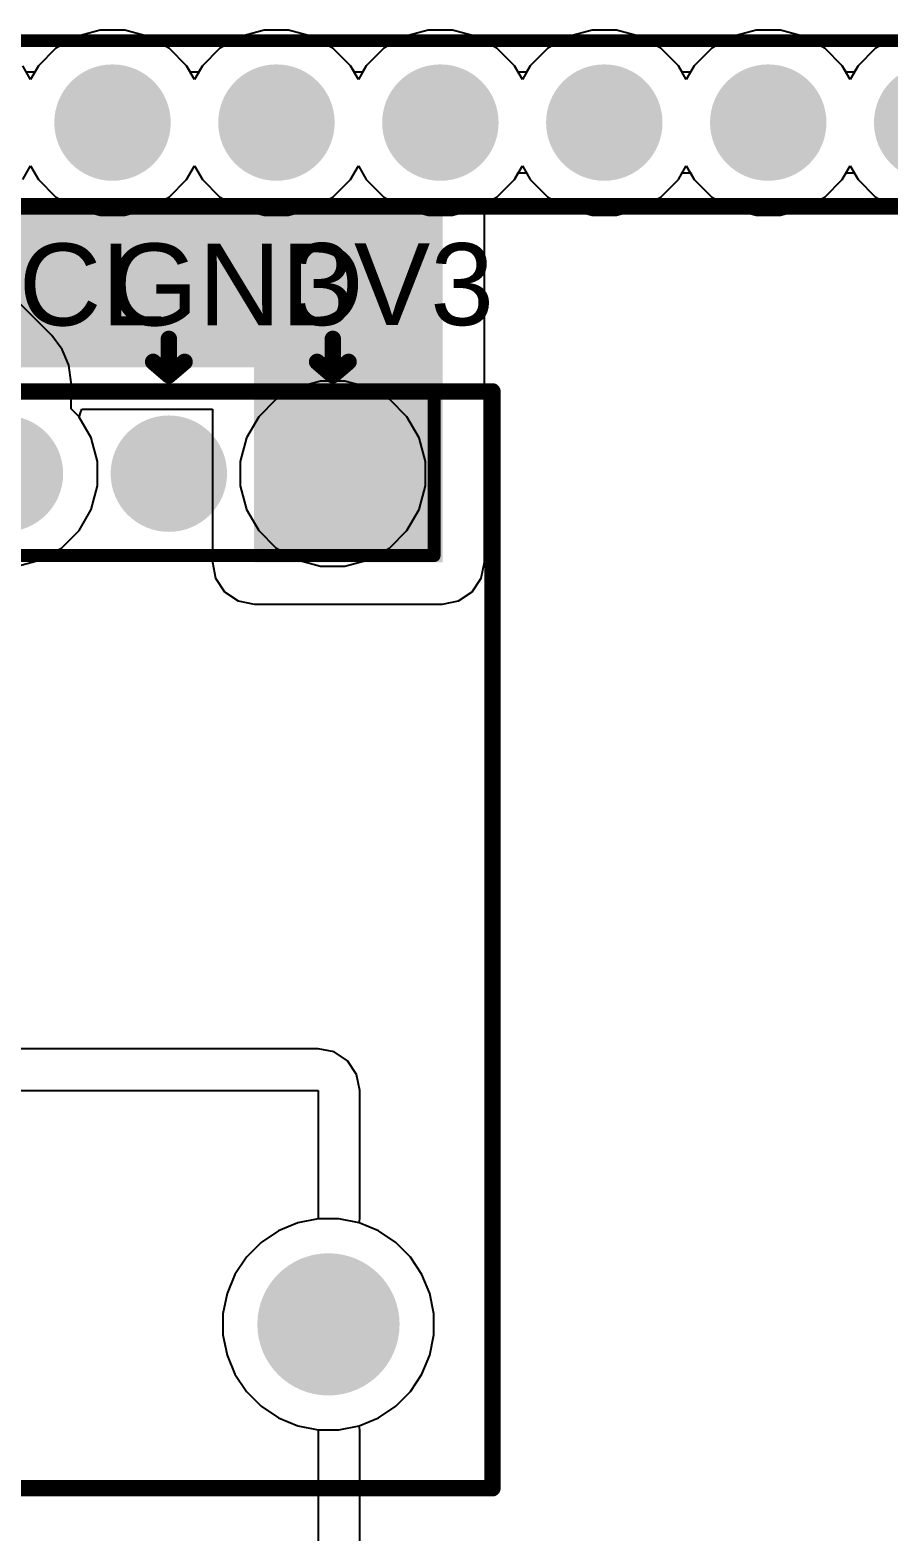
# Model space of a CAD drawing. Header units: millimetres. Extents: x 0 to 97, y 0 to 137.
# Drawn here: x 49.06 to 62.36, y 57.16 to 80.44 of the extents above; entities that cross this region are included whole.
import ezdxf

# ---------------------------------------------------------------- set-up
doc = ezdxf.new("R2010")
doc.units = ezdxf.units.MM
for name, color, linetype in [('BottomLayer', 5, 'Continuous'), ('BottomSolder', 6, 'Continuous'), ('MultiLayer', 9, 'Continuous'), ('PadHoleLayer', 156, 'Continuous'), ('TopLayer', 1, 'Continuous'), ('TopOverlay', 2, 'Continuous'), ('TopSolder', 216, 'Continuous')]:
    doc.layers.add(name, color=color, linetype=linetype)
doc.styles.add('Arial', font='', dxfattribs={"height": 0.2})
doc.styles.get('Arial').set_extended_font_data('Arial')

# ---------------------------------------------------------------- blocks, each defined once
blk = doc.blocks.new('HDR1X10_F______6')
at = {"layer": 'BottomLayer'}
blk.add_hatch(color=5, dxfattribs=at).paths.add_polyline_path([(-12.23, 0.8), (-10.63, 0.8), (-10.63, -0.8), (-12.23, -0.8)])
h = blk.add_hatch(color=5, dxfattribs=at)
edge = h.paths.add_edge_path()
edge.add_arc((-8.89, 0), 0.8, 0, 360)
h = blk.add_hatch(color=5, dxfattribs=at)
edge = h.paths.add_edge_path()
edge.add_arc((-6.35, 0), 0.8, 0, 360)
h = blk.add_hatch(color=5, dxfattribs=at)
edge = h.paths.add_edge_path()
edge.add_arc((-3.81, 0), 0.8, 0, 360)
h = blk.add_hatch(color=5, dxfattribs=at)
edge = h.paths.add_edge_path()
edge.add_arc((-1.27, 0), 0.8, 0, 360)
h = blk.add_hatch(color=5, dxfattribs=at)
edge = h.paths.add_edge_path()
edge.add_arc((1.27, 0), 0.8, 0, 360)
h = blk.add_hatch(color=5, dxfattribs=at)
edge = h.paths.add_edge_path()
edge.add_arc((3.81, 0), 0.8, 0, 360)
h = blk.add_hatch(color=5, dxfattribs=at)
edge = h.paths.add_edge_path()
edge.add_arc((6.35, 0), 0.8, 0, 360)
h = blk.add_hatch(color=5, dxfattribs=at)
edge = h.paths.add_edge_path()
edge.add_arc((8.89, 0), 0.8, 0, 360)
h = blk.add_hatch(color=5, dxfattribs=at)
edge = h.paths.add_edge_path()
edge.add_arc((11.43, 0), 0.8, 0, 360)
at = {"layer": 'BottomSolder'}
blk.add_hatch(color=6, dxfattribs=at).paths.add_polyline_path([(-12.332, 0.902), (-10.528, 0.902), (-10.528, -0.902), (-12.332, -0.902)])
h = blk.add_hatch(color=6, dxfattribs=at)
edge = h.paths.add_edge_path()
edge.add_arc((-8.89, 0), 0.902, 0, 360)
h = blk.add_hatch(color=6, dxfattribs=at)
edge = h.paths.add_edge_path()
edge.add_arc((-6.35, 0), 0.902, 0, 360)
h = blk.add_hatch(color=6, dxfattribs=at)
edge = h.paths.add_edge_path()
edge.add_arc((-3.81, 0), 0.902, 0, 360)
h = blk.add_hatch(color=6, dxfattribs=at)
edge = h.paths.add_edge_path()
edge.add_arc((-1.27, 0), 0.902, 0, 360)
h = blk.add_hatch(color=6, dxfattribs=at)
edge = h.paths.add_edge_path()
edge.add_arc((1.27, 0), 0.902, 0, 360)
h = blk.add_hatch(color=6, dxfattribs=at)
edge = h.paths.add_edge_path()
edge.add_arc((3.81, 0), 0.902, 0, 360)
h = blk.add_hatch(color=6, dxfattribs=at)
edge = h.paths.add_edge_path()
edge.add_arc((6.35, 0), 0.902, 0, 360)
h = blk.add_hatch(color=6, dxfattribs=at)
edge = h.paths.add_edge_path()
edge.add_arc((8.89, 0), 0.902, 0, 360)
h = blk.add_hatch(color=6, dxfattribs=at)
edge = h.paths.add_edge_path()
edge.add_arc((11.43, 0), 0.902, 0, 360)
at = {"layer": 'MultiLayer'}
blk.add_hatch(color=9, dxfattribs=at).paths.add_polyline_path([(-12.23, 0.8), (-10.63, 0.8), (-10.63, -0.8), (-12.23, -0.8)])
h = blk.add_hatch(color=9, dxfattribs=at)
edge = h.paths.add_edge_path()
edge.add_arc((-8.89, 0), 0.8, 0, 360)
h = blk.add_hatch(color=9, dxfattribs=at)
edge = h.paths.add_edge_path()
edge.add_arc((-6.35, 0), 0.8, 0, 360)
h = blk.add_hatch(color=9, dxfattribs=at)
edge = h.paths.add_edge_path()
edge.add_arc((-3.81, 0), 0.8, 0, 360)
h = blk.add_hatch(color=9, dxfattribs=at)
edge = h.paths.add_edge_path()
edge.add_arc((-1.27, 0), 0.8, 0, 360)
h = blk.add_hatch(color=9, dxfattribs=at)
edge = h.paths.add_edge_path()
edge.add_arc((1.27, 0), 0.8, 0, 360)
h = blk.add_hatch(color=9, dxfattribs=at)
edge = h.paths.add_edge_path()
edge.add_arc((3.81, 0), 0.8, 0, 360)
h = blk.add_hatch(color=9, dxfattribs=at)
edge = h.paths.add_edge_path()
edge.add_arc((6.35, 0), 0.8, 0, 360)
h = blk.add_hatch(color=9, dxfattribs=at)
edge = h.paths.add_edge_path()
edge.add_arc((8.89, 0), 0.8, 0, 360)
h = blk.add_hatch(color=9, dxfattribs=at)
edge = h.paths.add_edge_path()
edge.add_arc((11.43, 0), 0.8, 0, 360)
at = {"layer": 'PadHoleLayer'}
h = blk.add_hatch(color=156, dxfattribs=at)
edge = h.paths.add_edge_path()
edge.add_arc((-11.43, 0), 0.475, 0, 360)
h = blk.add_hatch(color=156, dxfattribs=at)
edge = h.paths.add_edge_path()
edge.add_arc((-8.89, 0), 0.475, 0, 360)
h = blk.add_hatch(color=156, dxfattribs=at)
edge = h.paths.add_edge_path()
edge.add_arc((-6.35, 0), 0.475, 0, 360)
h = blk.add_hatch(color=156, dxfattribs=at)
edge = h.paths.add_edge_path()
edge.add_arc((-3.81, 0), 0.475, 0, 360)
h = blk.add_hatch(color=156, dxfattribs=at)
edge = h.paths.add_edge_path()
edge.add_arc((-1.27, 0), 0.475, 0, 360)
h = blk.add_hatch(color=156, dxfattribs=at)
edge = h.paths.add_edge_path()
edge.add_arc((1.27, 0), 0.475, 0, 360)
h = blk.add_hatch(color=156, dxfattribs=at)
edge = h.paths.add_edge_path()
edge.add_arc((3.81, 0), 0.475, 0, 360)
h = blk.add_hatch(color=156, dxfattribs=at)
edge = h.paths.add_edge_path()
edge.add_arc((6.35, 0), 0.475, 0, 360)
h = blk.add_hatch(color=156, dxfattribs=at)
edge = h.paths.add_edge_path()
edge.add_arc((8.89, 0), 0.475, 0, 360)
h = blk.add_hatch(color=156, dxfattribs=at)
edge = h.paths.add_edge_path()
edge.add_arc((11.43, 0), 0.475, 0, 360)
at = {"layer": 'TopLayer'}
blk.add_hatch(color=1, dxfattribs=at).paths.add_polyline_path([(-12.23, 0.8), (-10.63, 0.8), (-10.63, -0.8), (-12.23, -0.8)])
h = blk.add_hatch(color=1, dxfattribs=at)
edge = h.paths.add_edge_path()
edge.add_arc((-8.89, 0), 0.8, 0, 360)
h = blk.add_hatch(color=1, dxfattribs=at)
edge = h.paths.add_edge_path()
edge.add_arc((-6.35, 0), 0.8, 0, 360)
h = blk.add_hatch(color=1, dxfattribs=at)
edge = h.paths.add_edge_path()
edge.add_arc((-3.81, 0), 0.8, 0, 360)
h = blk.add_hatch(color=1, dxfattribs=at)
edge = h.paths.add_edge_path()
edge.add_arc((-1.27, 0), 0.8, 0, 360)
h = blk.add_hatch(color=1, dxfattribs=at)
edge = h.paths.add_edge_path()
edge.add_arc((1.27, 0), 0.8, 0, 360)
h = blk.add_hatch(color=1, dxfattribs=at)
edge = h.paths.add_edge_path()
edge.add_arc((3.81, 0), 0.8, 0, 360)
h = blk.add_hatch(color=1, dxfattribs=at)
edge = h.paths.add_edge_path()
edge.add_arc((6.35, 0), 0.8, 0, 360)
h = blk.add_hatch(color=1, dxfattribs=at)
edge = h.paths.add_edge_path()
edge.add_arc((8.89, 0), 0.8, 0, 360)
h = blk.add_hatch(color=1, dxfattribs=at)
edge = h.paths.add_edge_path()
edge.add_arc((11.43, 0), 0.8, 0, 360)
at = {"layer": 'TopSolder'}
blk.add_hatch(color=216, dxfattribs=at).paths.add_polyline_path([(-12.332, 0.902), (-10.528, 0.902), (-10.528, -0.902), (-12.332, -0.902)])
h = blk.add_hatch(color=216, dxfattribs=at)
edge = h.paths.add_edge_path()
edge.add_arc((-8.89, 0), 0.902, 0, 360)
h = blk.add_hatch(color=216, dxfattribs=at)
edge = h.paths.add_edge_path()
edge.add_arc((-6.35, 0), 0.902, 0, 360)
h = blk.add_hatch(color=216, dxfattribs=at)
edge = h.paths.add_edge_path()
edge.add_arc((-3.81, 0), 0.902, 0, 360)
h = blk.add_hatch(color=216, dxfattribs=at)
edge = h.paths.add_edge_path()
edge.add_arc((-1.27, 0), 0.902, 0, 360)
h = blk.add_hatch(color=216, dxfattribs=at)
edge = h.paths.add_edge_path()
edge.add_arc((1.27, 0), 0.902, 0, 360)
h = blk.add_hatch(color=216, dxfattribs=at)
edge = h.paths.add_edge_path()
edge.add_arc((3.81, 0), 0.902, 0, 360)
h = blk.add_hatch(color=216, dxfattribs=at)
edge = h.paths.add_edge_path()
edge.add_arc((6.35, 0), 0.902, 0, 360)
h = blk.add_hatch(color=216, dxfattribs=at)
edge = h.paths.add_edge_path()
edge.add_arc((8.89, 0), 0.902, 0, 360)
h = blk.add_hatch(color=216, dxfattribs=at)
edge = h.paths.add_edge_path()
edge.add_arc((11.43, 0), 0.902, 0, 360)
at = {"layer": 'TopOverlay', "const_width": 0.2}
for points in [[(-13.106, 1.27), (13, 1.27)], [(-13.106, -1.27), (-13.106, 1.27)], [(13, -1.27), (13, 1.27)], [(-13.106, -1.27), (13, -1.27)]]:
    blk.add_lwpolyline(points, dxfattribs=at)
at = {"layer": 'TopOverlay', "const_width": 0.1}
for points in [[(-13.156, 1.27, 1), (-13.056, 1.27, 1)], [(-13.156, 1.27, 1), (-13.056, 1.27, 1)], [(12.95, 1.27, 1), (13.05, 1.27, 1)], [(12.95, 1.27, 1), (13.05, 1.27, 1)], [(-13.156, -1.27, 1), (-13.056, -1.27, 1)], [(-13.156, -1.27, 1), (-13.056, -1.27, 1)], [(12.95, -1.27, 1), (13.05, -1.27, 1)], [(12.95, -1.27, 1), (13.05, -1.27, 1)]]:
    blk.add_lwpolyline(points, format="xyb", close=True, dxfattribs=at)
blk = doc.blocks.new('HDR1X16_F______8')
at = {"layer": 'BottomLayer'}
h = blk.add_hatch(color=5, dxfattribs=at)
edge = h.paths.add_edge_path()
edge.add_arc((-3.81, 0), 0.8, 0, 360)
h = blk.add_hatch(color=5, dxfattribs=at)
edge = h.paths.add_edge_path()
edge.add_arc((-1.27, 0), 0.8, 0, 360)
h = blk.add_hatch(color=5, dxfattribs=at)
edge = h.paths.add_edge_path()
edge.add_arc((1.27, 0), 0.8, 0, 360)
h = blk.add_hatch(color=5, dxfattribs=at)
edge = h.paths.add_edge_path()
edge.add_arc((3.81, 0), 0.8, 0, 360)
h = blk.add_hatch(color=5, dxfattribs=at)
edge = h.paths.add_edge_path()
edge.add_arc((6.35, 0), 0.8, 0, 360)
h = blk.add_hatch(color=5, dxfattribs=at)
edge = h.paths.add_edge_path()
edge.add_arc((8.89, 0), 0.8, 0, 360)
at = {"layer": 'BottomSolder'}
h = blk.add_hatch(color=6, dxfattribs=at)
edge = h.paths.add_edge_path()
edge.add_arc((-3.81, 0), 0.902, 0, 360)
h = blk.add_hatch(color=6, dxfattribs=at)
edge = h.paths.add_edge_path()
edge.add_arc((-1.27, 0), 0.902, 0, 360)
h = blk.add_hatch(color=6, dxfattribs=at)
edge = h.paths.add_edge_path()
edge.add_arc((1.27, 0), 0.902, 0, 360)
h = blk.add_hatch(color=6, dxfattribs=at)
edge = h.paths.add_edge_path()
edge.add_arc((3.81, 0), 0.902, 0, 360)
h = blk.add_hatch(color=6, dxfattribs=at)
edge = h.paths.add_edge_path()
edge.add_arc((6.35, 0), 0.902, 0, 360)
h = blk.add_hatch(color=6, dxfattribs=at)
edge = h.paths.add_edge_path()
edge.add_arc((8.89, 0), 0.902, 0, 360)
at = {"layer": 'MultiLayer'}
h = blk.add_hatch(color=9, dxfattribs=at)
edge = h.paths.add_edge_path()
edge.add_arc((-3.81, 0), 0.8, 0, 360)
h = blk.add_hatch(color=9, dxfattribs=at)
edge = h.paths.add_edge_path()
edge.add_arc((-1.27, 0), 0.8, 0, 360)
h = blk.add_hatch(color=9, dxfattribs=at)
edge = h.paths.add_edge_path()
edge.add_arc((1.27, 0), 0.8, 0, 360)
h = blk.add_hatch(color=9, dxfattribs=at)
edge = h.paths.add_edge_path()
edge.add_arc((3.81, 0), 0.8, 0, 360)
h = blk.add_hatch(color=9, dxfattribs=at)
edge = h.paths.add_edge_path()
edge.add_arc((6.35, 0), 0.8, 0, 360)
h = blk.add_hatch(color=9, dxfattribs=at)
edge = h.paths.add_edge_path()
edge.add_arc((8.89, 0), 0.8, 0, 360)
at = {"layer": 'PadHoleLayer'}
h = blk.add_hatch(color=156, dxfattribs=at)
edge = h.paths.add_edge_path()
edge.add_arc((-3.81, 0), 0.475, 0, 360)
h = blk.add_hatch(color=156, dxfattribs=at)
edge = h.paths.add_edge_path()
edge.add_arc((-1.27, 0), 0.475, 0, 360)
h = blk.add_hatch(color=156, dxfattribs=at)
edge = h.paths.add_edge_path()
edge.add_arc((1.27, 0), 0.475, 0, 360)
h = blk.add_hatch(color=156, dxfattribs=at)
edge = h.paths.add_edge_path()
edge.add_arc((3.81, 0), 0.475, 0, 360)
h = blk.add_hatch(color=156, dxfattribs=at)
edge = h.paths.add_edge_path()
edge.add_arc((6.35, 0), 0.475, 0, 360)
at = {"layer": 'TopLayer'}
h = blk.add_hatch(color=1, dxfattribs=at)
edge = h.paths.add_edge_path()
edge.add_arc((-3.81, 0), 0.8, 0, 360)
h = blk.add_hatch(color=1, dxfattribs=at)
edge = h.paths.add_edge_path()
edge.add_arc((-1.27, 0), 0.8, 0, 360)
h = blk.add_hatch(color=1, dxfattribs=at)
edge = h.paths.add_edge_path()
edge.add_arc((1.27, 0), 0.8, 0, 360)
h = blk.add_hatch(color=1, dxfattribs=at)
edge = h.paths.add_edge_path()
edge.add_arc((3.81, 0), 0.8, 0, 360)
h = blk.add_hatch(color=1, dxfattribs=at)
edge = h.paths.add_edge_path()
edge.add_arc((6.35, 0), 0.8, 0, 360)
h = blk.add_hatch(color=1, dxfattribs=at)
edge = h.paths.add_edge_path()
edge.add_arc((8.89, 0), 0.8, 0, 360)
at = {"layer": 'TopSolder'}
h = blk.add_hatch(color=216, dxfattribs=at)
edge = h.paths.add_edge_path()
edge.add_arc((-3.81, 0), 0.902, 0, 360)
h = blk.add_hatch(color=216, dxfattribs=at)
edge = h.paths.add_edge_path()
edge.add_arc((-1.27, 0), 0.902, 0, 360)
h = blk.add_hatch(color=216, dxfattribs=at)
edge = h.paths.add_edge_path()
edge.add_arc((1.27, 0), 0.902, 0, 360)
h = blk.add_hatch(color=216, dxfattribs=at)
edge = h.paths.add_edge_path()
edge.add_arc((3.81, 0), 0.902, 0, 360)
h = blk.add_hatch(color=216, dxfattribs=at)
edge = h.paths.add_edge_path()
edge.add_arc((6.35, 0), 0.902, 0, 360)
h = blk.add_hatch(color=216, dxfattribs=at)
edge = h.paths.add_edge_path()
edge.add_arc((8.89, 0), 0.902, 0, 360)
at = {"layer": 'TopOverlay', "const_width": 0.2}
for points in [[(-20.726, 1.27), (20.26, 1.27)], [(-20.726, -1.27), (20.26, -1.27)]]:
    blk.add_lwpolyline(points, dxfattribs=at)

msp = doc.modelspace()

# ---------------------------------------------------------------- hatches: boundary and pattern name
at = {"layer": 'BottomLayer'}
for points in [[(25.552, 75.209), (55.448, 75.209), (55.448, 77.709), (25.552, 77.709)], [(52.527, 72.187), (55.448, 72.187), (55.448, 77.165), (52.527, 77.165)]]:
    msp.add_hatch(color=5, dxfattribs=at).paths.add_polyline_path(points)
h = msp.add_hatch(color=5, dxfattribs=at)
edge = h.paths.add_edge_path()
edge.add_arc((53.679, 60.375), 1, 0, 360)
at = {"layer": 'BottomSolder'}
h = msp.add_hatch(color=6, dxfattribs=at)
edge = h.paths.add_edge_path()
edge.add_arc((53.679, 60.375), 1.102, 0, 360)
at = {"layer": 'MultiLayer'}
h = msp.add_hatch(color=9, dxfattribs=at)
edge = h.paths.add_edge_path()
edge.add_arc((53.679, 60.375), 1, 0, 360)
at = {"layer": 'PadHoleLayer'}
h = msp.add_hatch(color=156, dxfattribs=at)
edge = h.paths.add_edge_path()
edge.add_arc((53.679, 60.375), 1, 0, 360)
at = {"layer": 'TopLayer'}
h = msp.add_hatch(color=1, dxfattribs=at)
edge = h.paths.add_edge_path()
edge.add_arc((53.679, 60.375), 1, 0, 360)
at = {"layer": 'TopSolder'}
h = msp.add_hatch(color=216, dxfattribs=at)
edge = h.paths.add_edge_path()
edge.add_arc((53.679, 60.375), 1.102, 0, 360)

# ---------------------------------------------------------------- linework, layer by layer
at = {"layer": 'BottomLayer'}
for p, q in [((49.779, 80.338), (49.452, 80.149)), ((50.144, 80.436), (49.779, 80.338)), ((50.522, 80.436), (50.144, 80.436)), ((50.887, 80.338), (50.522, 80.436)), ((51.214, 80.149), (50.887, 80.338)), ((52.319, 80.338), (51.992, 80.149)), ((52.684, 80.436), (52.319, 80.338)), ((53.062, 80.436), (52.684, 80.436)), ((53.427, 80.338), (53.062, 80.436)), ((53.754, 80.149), (53.427, 80.338)), ((54.859, 80.338), (54.532, 80.149)), ((55.224, 80.436), (54.859, 80.338)), ((55.602, 80.436), (55.224, 80.436)), ((55.967, 80.338), (55.602, 80.436)), ((56.294, 80.149), (55.967, 80.338)), ((57.399, 80.338), (57.072, 80.149)), ((57.764, 80.436), (57.399, 80.338)), ((58.142, 80.436), (57.764, 80.436)), ((58.507, 80.338), (58.142, 80.436)), ((58.834, 80.149), (58.507, 80.338)), ((59.939, 80.338), (59.612, 80.149)), ((60.304, 80.436), (59.939, 80.338)), ((60.682, 80.436), (60.304, 80.436)), ((61.047, 80.338), (60.682, 80.436)), ((61.374, 80.149), (61.047, 80.338)), ((62.479, 80.338), (62.152, 80.149)), ((49.452, 80.149), (49.185, 79.882)), ((51.481, 79.882), (51.214, 80.149)), ((51.992, 80.149), (51.725, 79.882)), ((54.021, 79.882), (53.754, 80.149)), ((54.532, 80.149), (54.265, 79.882)), ((56.561, 79.882), (56.294, 80.149)), ((57.072, 80.149), (56.805, 79.882)), ((59.101, 79.882), (58.834, 80.149)), ((59.612, 80.149), (59.345, 79.882)), ((61.641, 79.882), (61.374, 80.149)), ((62.152, 80.149), (61.885, 79.882)), ((49.185, 79.882), (49.127, 79.781)), ((51.54, 79.781), (51.481, 79.882)), ((51.725, 79.882), (51.667, 79.781)), ((54.08, 79.781), (54.021, 79.882)), ((54.265, 79.882), (54.207, 79.781)), ((56.62, 79.781), (56.561, 79.882)), ((56.805, 79.882), (56.747, 79.781)), ((59.16, 79.781), (59.101, 79.882)), ((59.345, 79.882), (59.287, 79.781)), ((61.7, 79.781), (61.641, 79.882)), ((61.885, 79.882), (61.827, 79.781)), ((49.127, 79.781), (49, 79.781)), ((51.667, 79.781), (51.54, 79.781)), ((54.207, 79.781), (54.08, 79.781)), ((56.747, 79.781), (56.62, 79.781)), ((59.287, 79.781), (59.16, 79.781)), ((61.827, 79.781), (61.7, 79.781)), ((56.561, 78.119), (56.62, 78.22)), ((56.62, 78.22), (56.747, 78.22)), ((56.747, 78.22), (56.805, 78.119)), ((59.101, 78.119), (59.16, 78.22)), ((59.16, 78.22), (59.287, 78.22)), ((59.287, 78.22), (59.345, 78.119)), ((61.641, 78.119), (61.7, 78.22)), ((61.7, 78.22), (61.827, 78.22)), ((61.827, 78.22), (61.885, 78.119)), ((56.294, 77.852), (56.561, 78.119)), ((56.805, 78.119), (57.072, 77.852)), ((58.834, 77.852), (59.101, 78.119)), ((59.345, 78.119), (59.612, 77.852)), ((61.374, 77.852), (61.641, 78.119)), ((61.885, 78.119), (62.152, 77.852)), ((56.091, 77.735), (56.294, 77.852)), ((57.072, 77.852), (57.399, 77.663)), ((58.507, 77.663), (58.834, 77.852)), ((59.612, 77.852), (59.939, 77.663)), ((61.047, 77.663), (61.374, 77.852)), ((62.152, 77.852), (62.479, 77.663)), ((56.096, 77.709), (56.091, 77.735)), ((56.096, 77.165), (56.096, 77.709)), ((57.399, 77.663), (57.764, 77.566)), ((57.764, 77.566), (58.142, 77.566)), ((58.142, 77.566), (58.507, 77.663)), ((59.939, 77.663), (60.304, 77.566)), ((60.304, 77.566), (60.682, 77.566)), ((60.682, 77.566), (61.047, 77.663)), ((56.096, 72.187), (56.096, 77.165)), ((49.818, 74.435), (49.835, 74.502)), ((49.835, 74.502), (49.86, 74.562)), ((49.86, 74.562), (51.88, 74.562)), ((51.88, 74.562), (51.88, 72.187)), ((50.004, 74.114), (49.818, 74.435)), ((50.101, 73.749), (50.004, 74.114)), ((50.101, 73.371), (50.101, 73.749)), ((50.004, 73.006), (50.101, 73.371)), ((49.815, 72.679), (50.004, 73.006)), ((49.548, 72.412), (49.815, 72.679)), ((49.22, 72.223), (49.548, 72.412)), ((48.855, 72.125), (49.22, 72.223)), ((51.88, 72.187), (51.929, 71.939)), ((56.046, 71.939), (56.096, 72.187)), ((51.929, 71.939), (52.069, 71.729)), ((55.906, 71.729), (56.046, 71.939)), ((52.069, 71.729), (52.279, 71.589)), ((55.696, 71.589), (55.906, 71.729)), ((52.279, 71.589), (52.527, 71.539)), ((52.527, 71.539), (55.448, 71.539)), ((55.448, 71.539), (55.696, 71.589)), ((53.202, 61.947), (52.905, 61.824)), ((53.518, 62.01), (53.202, 61.947)), ((53.84, 62.01), (53.518, 62.01)), ((54.156, 61.947), (53.84, 62.01)), ((54.454, 61.824), (54.156, 61.947)), ((52.905, 61.824), (52.637, 61.645)), ((54.721, 61.645), (54.454, 61.824)), ((52.637, 61.645), (52.409, 61.417)), ((54.949, 61.417), (54.721, 61.645)), ((52.409, 61.417), (52.23, 61.149)), ((55.128, 61.149), (54.949, 61.417)), ((52.23, 61.149), (52.107, 60.852)), ((55.251, 60.852), (55.128, 61.149)), ((52.107, 60.852), (52.044, 60.536)), ((55.314, 60.536), (55.251, 60.852)), ((52.044, 60.536), (52.044, 60.214)), ((55.314, 60.214), (55.314, 60.536)), ((52.044, 60.214), (52.107, 59.898)), ((55.251, 59.898), (55.314, 60.214)), ((52.107, 59.898), (52.23, 59.601)), ((55.128, 59.601), (55.251, 59.898)), ((52.23, 59.601), (52.409, 59.333)), ((54.949, 59.333), (55.128, 59.601)), ((52.409, 59.333), (52.637, 59.105)), ((54.721, 59.105), (54.949, 59.333)), ((52.637, 59.105), (52.905, 58.926)), ((52.905, 58.926), (53.202, 58.803)), ((54.156, 58.803), (54.454, 58.926)), ((54.454, 58.926), (54.721, 59.105)), ((53.202, 58.803), (53.518, 58.74)), ((53.518, 58.74), (53.84, 58.74)), ((53.84, 58.74), (54.156, 58.803))]:
    msp.add_line(p, q, dxfattribs=at)
at = {"layer": 'TopLayer'}
for p, q in [((49.779, 80.338), (49.452, 80.149)), ((50.144, 80.436), (49.779, 80.338)), ((50.522, 80.436), (50.144, 80.436)), ((50.887, 80.338), (50.522, 80.436)), ((51.214, 80.149), (50.887, 80.338)), ((52.319, 80.338), (51.992, 80.149)), ((52.684, 80.436), (52.319, 80.338)), ((53.062, 80.436), (52.684, 80.436)), ((53.427, 80.338), (53.062, 80.436)), ((53.754, 80.149), (53.427, 80.338)), ((54.859, 80.338), (54.532, 80.149)), ((55.224, 80.436), (54.859, 80.338)), ((55.602, 80.436), (55.224, 80.436)), ((55.967, 80.338), (55.602, 80.436)), ((56.294, 80.149), (55.967, 80.338)), ((57.399, 80.338), (57.072, 80.149)), ((57.764, 80.436), (57.399, 80.338)), ((58.142, 80.436), (57.764, 80.436)), ((58.507, 80.338), (58.142, 80.436)), ((58.834, 80.149), (58.507, 80.338)), ((59.939, 80.338), (59.612, 80.149)), ((60.304, 80.436), (59.939, 80.338)), ((60.682, 80.436), (60.304, 80.436)), ((61.047, 80.338), (60.682, 80.436)), ((61.374, 80.149), (61.047, 80.338)), ((62.479, 80.338), (62.152, 80.149)), ((49.452, 80.149), (49.185, 79.882)), ((51.481, 79.882), (51.214, 80.149)), ((51.992, 80.149), (51.725, 79.882)), ((54.021, 79.882), (53.754, 80.149)), ((54.532, 80.149), (54.265, 79.882)), ((56.561, 79.882), (56.294, 80.149)), ((57.072, 80.149), (56.805, 79.882)), ((59.101, 79.882), (58.834, 80.149)), ((59.612, 80.149), (59.345, 79.882)), ((61.641, 79.882), (61.374, 80.149)), ((62.152, 80.149), (61.885, 79.882)), ((49.063, 79.671), (48.941, 79.882)), ((49.185, 79.882), (49.063, 79.671)), ((51.603, 79.671), (51.481, 79.882)), ((51.725, 79.882), (51.603, 79.671)), ((54.143, 79.671), (54.021, 79.882)), ((54.265, 79.882), (54.143, 79.671)), ((56.683, 79.671), (56.561, 79.882)), ((56.805, 79.882), (56.683, 79.671)), ((59.223, 79.671), (59.101, 79.882)), ((59.345, 79.882), (59.223, 79.671)), ((61.763, 79.671), (61.641, 79.882)), ((61.885, 79.882), (61.763, 79.671)), ((48.941, 78.119), (49.063, 78.33)), ((49.063, 78.33), (49.185, 78.119)), ((51.481, 78.119), (51.603, 78.33)), ((51.603, 78.33), (51.725, 78.119)), ((54.021, 78.119), (54.143, 78.33)), ((54.143, 78.33), (54.265, 78.119)), ((56.561, 78.119), (56.683, 78.33)), ((56.683, 78.33), (56.805, 78.119)), ((59.101, 78.119), (59.223, 78.33)), ((59.223, 78.33), (59.345, 78.119)), ((61.641, 78.119), (61.763, 78.33)), ((61.763, 78.33), (61.885, 78.119)), ((49.185, 78.119), (49.452, 77.852)), ((51.214, 77.852), (51.481, 78.119)), ((51.725, 78.119), (51.992, 77.852)), ((53.754, 77.852), (54.021, 78.119)), ((54.265, 78.119), (54.532, 77.852)), ((56.294, 77.852), (56.561, 78.119)), ((56.805, 78.119), (57.072, 77.852)), ((58.834, 77.852), (59.101, 78.119)), ((59.345, 78.119), (59.612, 77.852)), ((61.374, 77.852), (61.641, 78.119)), ((61.885, 78.119), (62.152, 77.852)), ((49.452, 77.852), (49.779, 77.663)), ((50.887, 77.663), (51.214, 77.852)), ((51.992, 77.852), (52.319, 77.663)), ((53.427, 77.663), (53.754, 77.852)), ((54.532, 77.852), (54.859, 77.663)), ((55.967, 77.663), (56.294, 77.852)), ((57.072, 77.852), (57.399, 77.663)), ((58.507, 77.663), (58.834, 77.852)), ((59.612, 77.852), (59.939, 77.663)), ((61.047, 77.663), (61.374, 77.852)), ((62.152, 77.852), (62.479, 77.663)), ((49.779, 77.663), (50.144, 77.566)), ((50.144, 77.566), (50.522, 77.566)), ((50.522, 77.566), (50.887, 77.663)), ((52.319, 77.663), (52.684, 77.566)), ((52.684, 77.566), (53.062, 77.566)), ((53.062, 77.566), (53.427, 77.663)), ((54.859, 77.663), (55.224, 77.566)), ((55.224, 77.566), (55.602, 77.566)), ((55.602, 77.566), (55.967, 77.663)), ((57.399, 77.663), (57.764, 77.566)), ((57.764, 77.566), (58.142, 77.566)), ((58.142, 77.566), (58.507, 77.663)), ((59.939, 77.663), (60.304, 77.566)), ((60.304, 77.566), (60.682, 77.566)), ((60.682, 77.566), (61.047, 77.663)), ((49.391, 75.699), (47.682, 77.407)), ((49.554, 75.486), (49.391, 75.699)), ((49.656, 75.239), (49.554, 75.486)), ((49.691, 74.974), (49.656, 75.239)), ((49.691, 74.565), (49.691, 74.974)), ((53.557, 74.995), (53.193, 74.897)), ((53.935, 74.995), (53.557, 74.995)), ((54.3, 74.897), (53.935, 74.995)), ((53.193, 74.897), (52.865, 74.708)), ((54.628, 74.708), (54.3, 74.897)), ((49.815, 74.441), (49.691, 74.565)), ((52.865, 74.708), (52.598, 74.441)), ((54.895, 74.441), (54.628, 74.708)), ((50.004, 74.114), (49.815, 74.441)), ((52.598, 74.441), (52.409, 74.114)), ((55.084, 74.114), (54.895, 74.441)), ((50.101, 73.749), (50.004, 74.114)), ((52.409, 74.114), (52.311, 73.749)), ((55.181, 73.749), (55.084, 74.114)), ((50.101, 73.371), (50.101, 73.749)), ((52.311, 73.749), (52.311, 73.371)), ((55.181, 73.371), (55.181, 73.749)), ((50.004, 73.006), (50.101, 73.371)), ((52.311, 73.371), (52.409, 73.006)), ((55.084, 73.006), (55.181, 73.371)), ((49.815, 72.679), (50.004, 73.006)), ((52.409, 73.006), (52.598, 72.679)), ((54.895, 72.679), (55.084, 73.006)), ((49.548, 72.412), (49.815, 72.679)), ((52.598, 72.679), (52.865, 72.412)), ((54.628, 72.412), (54.895, 72.679)), ((49.22, 72.223), (49.548, 72.412)), ((52.865, 72.412), (53.193, 72.223)), ((54.3, 72.223), (54.628, 72.412)), ((48.855, 72.125), (49.22, 72.223)), ((53.193, 72.223), (53.557, 72.125)), ((53.935, 72.125), (54.3, 72.223)), ((53.557, 72.125), (53.935, 72.125)), ((53.518, 64.647), (16.218, 64.647)), ((53.766, 64.598), (53.518, 64.647)), ((53.976, 64.458), (53.766, 64.598)), ((54.116, 64.248), (53.976, 64.458)), ((54.165, 64), (54.116, 64.248)), ((15.57, 64), (53.518, 64)), ((53.518, 64), (53.518, 62.01)), ((54.165, 62.01), (54.165, 64)), ((53.202, 61.947), (52.905, 61.824)), ((53.518, 62.01), (53.202, 61.947)), ((54.153, 61.948), (54.165, 62.01)), ((54.156, 61.947), (54.153, 61.948)), ((54.454, 61.824), (54.156, 61.947)), ((52.905, 61.824), (52.637, 61.645)), ((54.721, 61.645), (54.454, 61.824)), ((52.637, 61.645), (52.409, 61.417)), ((54.949, 61.417), (54.721, 61.645)), ((52.409, 61.417), (52.23, 61.149)), ((55.128, 61.149), (54.949, 61.417)), ((52.23, 61.149), (52.107, 60.852)), ((55.251, 60.852), (55.128, 61.149)), ((52.107, 60.852), (52.044, 60.536)), ((55.314, 60.536), (55.251, 60.852)), ((52.044, 60.536), (52.044, 60.214)), ((55.314, 60.214), (55.314, 60.536)), ((52.044, 60.214), (52.107, 59.898)), ((55.251, 59.898), (55.314, 60.214)), ((52.107, 59.898), (52.23, 59.601)), ((55.128, 59.601), (55.251, 59.898)), ((52.23, 59.601), (52.409, 59.333)), ((54.949, 59.333), (55.128, 59.601)), ((52.409, 59.333), (52.637, 59.105)), ((54.721, 59.105), (54.949, 59.333)), ((52.637, 59.105), (52.905, 58.926)), ((52.905, 58.926), (53.202, 58.803)), ((54.156, 58.803), (54.454, 58.926)), ((54.454, 58.926), (54.721, 59.105)), ((53.202, 58.803), (53.518, 58.74)), ((53.518, 58.74), (53.518, 53.364)), ((54.153, 58.802), (54.156, 58.803)), ((54.165, 58.74), (54.153, 58.802)), ((54.165, 53.364), (54.165, 58.74))]:
    msp.add_line(p, q, dxfattribs=at)
at = {"layer": 'TopOverlay', "const_width": 0.254}
for points in [[(28.196, 77.702), (78.996, 77.702)], [(51.206, 75.084), (51.206, 75.649)], [(53.746, 75.084), (53.746, 75.649)], [(50.962, 75.293), (51.206, 75.084)], [(51.206, 75.084), (51.451, 75.293)], [(53.502, 75.293), (53.746, 75.084)], [(53.746, 75.084), (53.991, 75.293)], [(28.219, 74.835), (56.219, 74.835)], [(56.219, 57.835), (56.219, 74.835)], [(28.219, 57.835), (56.219, 57.835)]]:
    msp.add_lwpolyline(points, dxfattribs=at)
at = {"layer": 'TopOverlay', "const_width": 0.127}
for points in [[(51.143, 75.649, 1), (51.27, 75.649, 1)], [(53.683, 75.649, 1), (53.81, 75.649, 1)], [(50.899, 75.293, 1), (51.026, 75.293, 1)], [(51.143, 75.084, 1), (51.27, 75.084, 1)], [(51.143, 75.084, 1), (51.27, 75.084, 1)], [(51.143, 75.084, 1), (51.27, 75.084, 1)], [(51.387, 75.293, 1), (51.514, 75.293, 1)], [(53.439, 75.293, 1), (53.566, 75.293, 1)], [(53.683, 75.084, 1), (53.81, 75.084, 1)], [(53.683, 75.084, 1), (53.81, 75.084, 1)], [(53.683, 75.084, 1), (53.81, 75.084, 1)], [(53.927, 75.293, 1), (54.054, 75.293, 1)], [(56.156, 74.835, 1), (56.283, 74.835, 1)], [(56.156, 74.835, 1), (56.283, 74.835, 1)], [(56.156, 57.835, 1), (56.283, 57.835, 1)], [(56.156, 57.835, 1), (56.283, 57.835, 1)]]:
    msp.add_lwpolyline(points, format="xyb", close=True, dxfattribs=at)

# ---------------------------------------------------------------- block references
for name, p in [('HDR1X16_F______8', (54.143, 79.001)), ('HDR1X10_F______6', (42.316, 73.56))]:
    msp.add_blockref(name, p)

# ---------------------------------------------------------------- texts
at = {"layer": 'TopOverlay', "style": 'Arial'}
for s, p in [('SCL', (47.696, 75.857)), ('GND', (50.281, 75.857)), ('3V3', (53.087, 75.862))]:
    msp.add_text(s, height=1.27, rotation=360, dxfattribs=at).set_placement(p)

doc.saveas('drawing.dxf')
